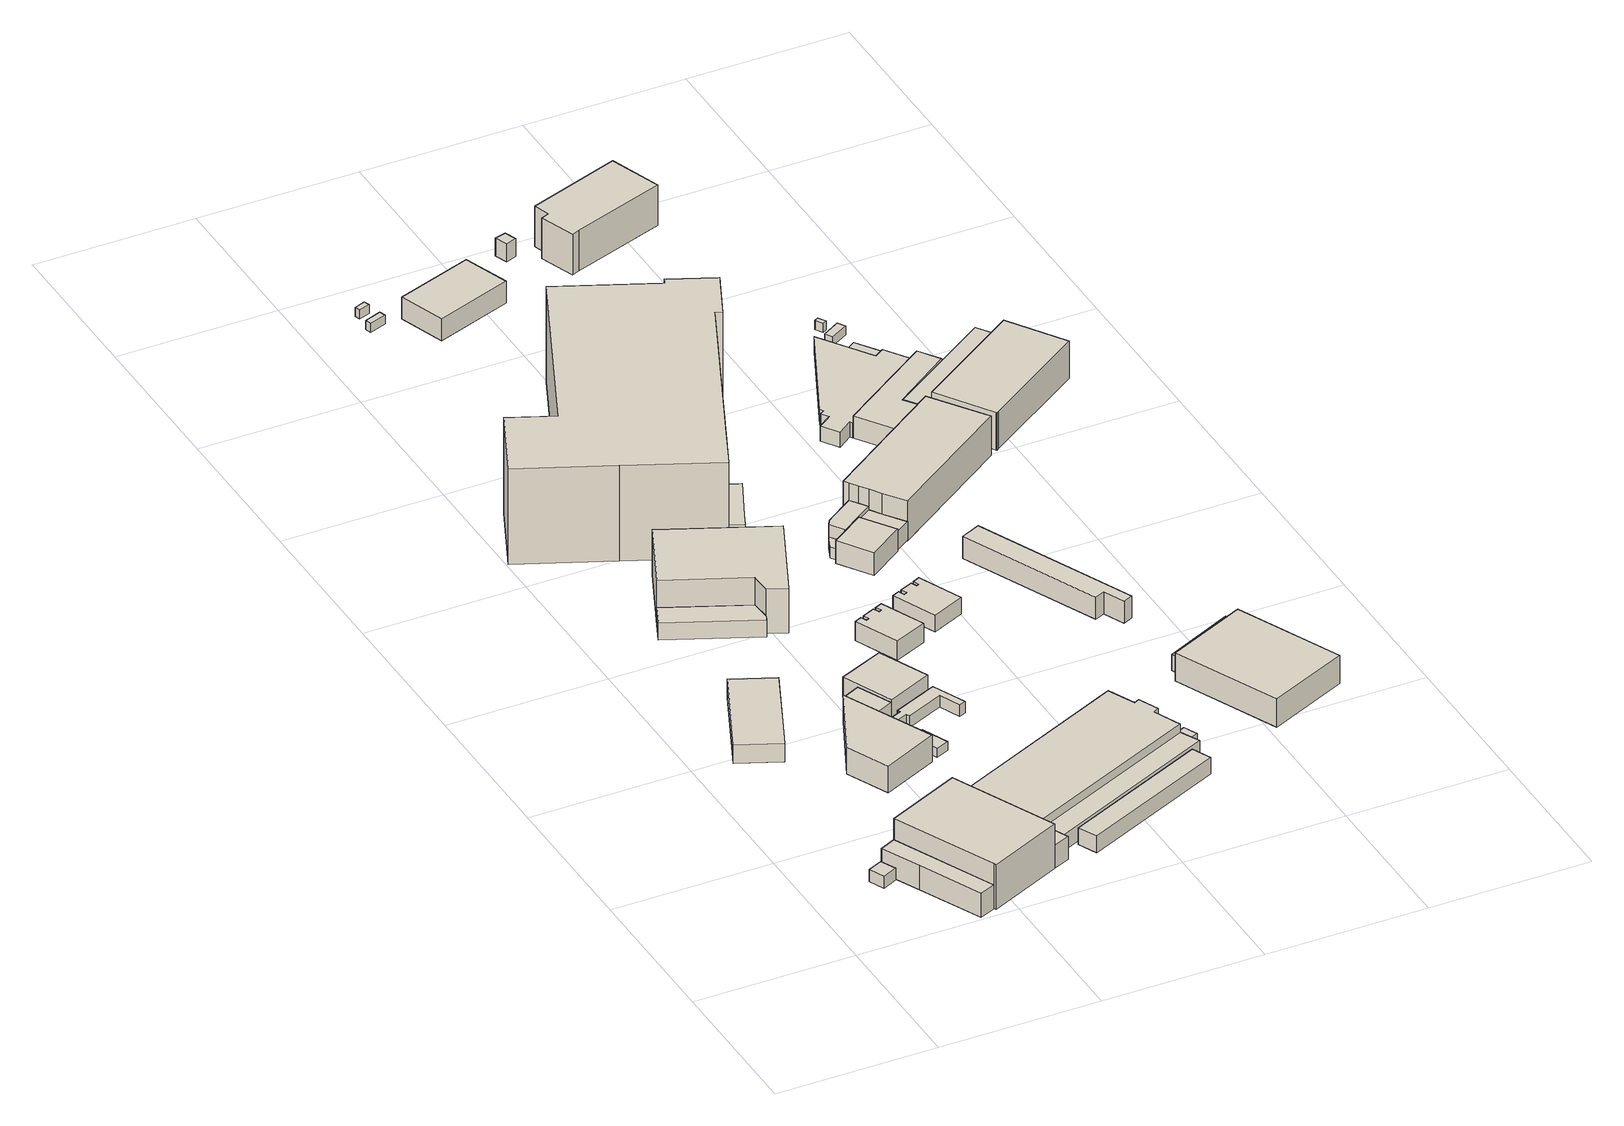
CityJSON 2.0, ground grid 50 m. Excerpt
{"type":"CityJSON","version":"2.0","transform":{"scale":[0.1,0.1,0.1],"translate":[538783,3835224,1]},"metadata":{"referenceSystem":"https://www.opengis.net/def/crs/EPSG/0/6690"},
"CityObjects":{
"building1":{"type":"Building","attributes":{"計測周辺長":20.62,"1/2500図郭":64,"区名":"此花区","町丁目名称":"桜島３丁目","街区番号":10,"class":"3001","usage":"431","measuredHeight":4,"storeysAboveGround":1,"BuildingDetailAttribute.buildingRoofEdgeArea":26.57,"BuildingDetailAttribute.buildingStructureType":"610","BuildingDetailAttribute.buildingStructureOrgType":"2","BuildingDetailAttribute.detailedUsage":"1720","BuildingDetailAttribute.specifiedBuildingCoverageRate":0.6,"BuildingDetailAttribute.surveyYear":2017,"BuildingTsunamiRiskAttribute.description":"1","BuildingTsunamiRiskAttribute.rank":"2","BuildingTsunamiRiskAttribute.depth":1.96,"BuildingHighTideRiskAttribute.description":"1","BuildingHighTideRiskAttribute.rank":"3","BuildingHighTideRiskAttribute.depth":4.71,"BuildingIDAttribute.prefecture":"27","BuildingIDAttribute.city":"27104"},"geometry":[{"type":"Solid","lod":"1","boundaries":[[[[0,1,2,3]],[[2,4,5,3]],[[1,6,4,2]],[[0,7,6,1]],[[3,5,7,0]],[[4,6,7,5]]]]}]},
"building2":{"type":"Building","attributes":{"計測周辺長":125.12,"1/2500図郭":64,"区名":"此花区","町丁目名称":"桜島３丁目","街区番号":10,"class":"3003","usage":"431","measuredHeight":8,"storeysAboveGround":2,"BuildingDetailAttribute.buildingRoofEdgeArea":700.16,"BuildingDetailAttribute.buildingStructureType":"610","BuildingDetailAttribute.buildingStructureOrgType":"2","BuildingDetailAttribute.detailedUsage":"1720","BuildingDetailAttribute.specifiedBuildingCoverageRate":0.6,"BuildingDetailAttribute.surveyYear":2017,"BuildingTsunamiRiskAttribute.description":"1","BuildingTsunamiRiskAttribute.rank":"2","BuildingTsunamiRiskAttribute.depth":1.99,"BuildingHighTideRiskAttribute.description":"1","BuildingHighTideRiskAttribute.rank":"3","BuildingHighTideRiskAttribute.depth":4.74,"BuildingIDAttribute.prefecture":"27","BuildingIDAttribute.city":"27104"},"geometry":[{"type":"Solid","lod":"1","boundaries":[[[[8,9,10,11,12]],[[11,13,14,12]],[[10,15,13,11]],[[9,16,15,10]],[[8,17,16,9]],[[12,14,17,8]],[[13,15,16,17,14]]]]}]},
"building3":{"type":"Building","attributes":{"計測周辺長":122.45,"1/2500図郭":64,"区名":"此花区","町丁目名称":"桜島３丁目","街区番号":10,"class":"3001","usage":"431","measuredHeight":14.8,"storeysAboveGround":2,"BuildingDetailAttribute.buildingRoofEdgeArea":910.04,"BuildingDetailAttribute.buildingStructureType":"610","BuildingDetailAttribute.buildingStructureOrgType":"2","BuildingDetailAttribute.detailedUsage":"1720","BuildingDetailAttribute.specifiedBuildingCoverageRate":0.6,"BuildingDetailAttribute.surveyYear":2017,"BuildingTsunamiRiskAttribute.description":"1","BuildingTsunamiRiskAttribute.rank":"2","BuildingTsunamiRiskAttribute.depth":1.75,"BuildingHighTideRiskAttribute.description":"1","BuildingHighTideRiskAttribute.rank":"3","BuildingHighTideRiskAttribute.depth":4.62,"BuildingIDAttribute.prefecture":"27","BuildingIDAttribute.city":"27104"},"geometry":[{"type":"Solid","lod":"1","boundaries":[[[[18,19,20,21,22]],[[21,23,24,22]],[[20,25,23,21]],[[19,26,25,20]],[[18,27,26,19]],[[22,24,27,18]],[[23,25,26,27,24]]]]}]},
"building4":{"type":"Building","attributes":{"計測周辺長":92.05,"1/2500図郭":64,"区名":"此花区","町丁目名称":"梅町１丁目","街区番号":1,"class":"3003","usage":"431","measuredHeight":6.1,"storeysAboveGround":1,"BuildingDetailAttribute.buildingRoofEdgeArea":450.81,"BuildingDetailAttribute.buildingStructureType":"610","BuildingDetailAttribute.buildingStructureOrgType":"2","BuildingDetailAttribute.detailedUsage":"1720","BuildingDetailAttribute.specifiedBuildingCoverageRate":0.6,"BuildingDetailAttribute.surveyYear":2017,"BuildingTsunamiRiskAttribute.description":"1","BuildingTsunamiRiskAttribute.rank":"2","BuildingTsunamiRiskAttribute.depth":1.98,"BuildingHighTideRiskAttribute.description":"1","BuildingHighTideRiskAttribute.rank":"3","BuildingHighTideRiskAttribute.depth":4.73,"BuildingIDAttribute.prefecture":"27","BuildingIDAttribute.city":"27104"},"geometry":[{"type":"Solid","lod":"1","boundaries":[[[[28,29,30,31]],[[30,32,33,31]],[[29,34,32,30]],[[28,35,34,29]],[[31,33,35,28]],[[32,34,35,33]]]]}]},
"building5":{"type":"Building","attributes":{"計測周辺長":83.19,"1/2500図郭":64,"区名":"此花区","町丁目名称":"桜島３丁目","街区番号":10,"class":"3003","usage":"431","measuredHeight":7.6,"storeysAboveGround":1,"BuildingDetailAttribute.buildingRoofEdgeArea":203.4,"BuildingDetailAttribute.buildingStructureType":"610","BuildingDetailAttribute.buildingStructureOrgType":"2","BuildingDetailAttribute.detailedUsage":"1720","BuildingDetailAttribute.specifiedBuildingCoverageRate":0.6,"BuildingDetailAttribute.surveyYear":2017,"BuildingTsunamiRiskAttribute.description":"1","BuildingTsunamiRiskAttribute.rank":"2","BuildingTsunamiRiskAttribute.depth":1.68,"BuildingHighTideRiskAttribute.description":"1","BuildingHighTideRiskAttribute.rank":"3","BuildingHighTideRiskAttribute.depth":4.43,"BuildingIDAttribute.prefecture":"27","BuildingIDAttribute.city":"27104"},"geometry":[{"type":"Solid","lod":"1","boundaries":[[[[36,37,38,39]],[[38,40,41,39]],[[37,42,40,38]],[[36,43,42,37]],[[39,41,43,36]],[[40,42,43,41]]]]}]},
"building6":{"type":"Building","attributes":{"計測周辺長":91.87,"1/2500図郭":64,"区名":"此花区","町丁目名称":"桜島３丁目","街区番号":4,"class":"3001","usage":"431","measuredHeight":8.8,"storeysAboveGround":1,"BuildingDetailAttribute.buildingRoofEdgeArea":453.43,"BuildingDetailAttribute.buildingStructureType":"610","BuildingDetailAttribute.buildingStructureOrgType":"2","BuildingDetailAttribute.detailedUsage":"1720","BuildingDetailAttribute.specifiedBuildingCoverageRate":0.6,"BuildingDetailAttribute.surveyYear":2017,"BuildingTsunamiRiskAttribute.description":"1","BuildingTsunamiRiskAttribute.rank":"2","BuildingTsunamiRiskAttribute.depth":2.15,"BuildingHighTideRiskAttribute.description":"1","BuildingHighTideRiskAttribute.rank":"3","BuildingHighTideRiskAttribute.depth":4.9,"BuildingIDAttribute.prefecture":"27","BuildingIDAttribute.city":"27104"},"geometry":[{"type":"Solid","lod":"1","boundaries":[[[[44,45,46,47]],[[46,48,49,47]],[[45,50,48,46]],[[44,51,50,45]],[[47,49,51,44]],[[48,50,51,49]]]]}]},
"building7":{"type":"Building","attributes":{"計測周辺長":72.32,"1/2500図郭":64,"区名":"此花区","町丁目名称":"梅町１丁目","街区番号":1,"class":"3003","usage":"431","measuredHeight":5.7,"storeysAboveGround":2,"BuildingDetailAttribute.buildingRoofEdgeArea":216.17,"BuildingDetailAttribute.buildingStructureType":"610","BuildingDetailAttribute.buildingStructureOrgType":"2","BuildingDetailAttribute.detailedUsage":"1720","BuildingDetailAttribute.specifiedBuildingCoverageRate":0.6,"BuildingDetailAttribute.surveyYear":2017,"BuildingTsunamiRiskAttribute.description":"1","BuildingTsunamiRiskAttribute.rank":"2","BuildingTsunamiRiskAttribute.depth":2.05,"BuildingHighTideRiskAttribute.description":"1","BuildingHighTideRiskAttribute.rank":"3","BuildingHighTideRiskAttribute.depth":4.8,"BuildingIDAttribute.prefecture":"27","BuildingIDAttribute.city":"27104"},"geometry":[{"type":"Solid","lod":"1","boundaries":[[[[52,53,54,55,56]],[[55,57,58,56]],[[54,59,57,55]],[[53,60,59,54]],[[52,61,60,53]],[[56,58,61,52]],[[57,59,60,61,58]]]]}]},
"building8":{"type":"Building","attributes":{"計測周辺長":36.46,"1/2500図郭":64,"区名":"此花区","町丁目名称":"桜島３丁目","街区番号":4,"class":"3001","usage":"401","measuredHeight":6,"storeysAboveGround":2,"BuildingDetailAttribute.buildingRoofEdgeArea":76.02,"BuildingDetailAttribute.buildingStructureType":"610","BuildingDetailAttribute.buildingStructureOrgType":"2","BuildingDetailAttribute.detailedUsage":"1310","BuildingDetailAttribute.specifiedBuildingCoverageRate":0.6,"BuildingDetailAttribute.surveyYear":2017,"BuildingTsunamiRiskAttribute.description":"1","BuildingTsunamiRiskAttribute.rank":"2","BuildingTsunamiRiskAttribute.depth":2.06,"BuildingHighTideRiskAttribute.description":"1","BuildingHighTideRiskAttribute.rank":"3","BuildingHighTideRiskAttribute.depth":4.8,"BuildingIDAttribute.prefecture":"27","BuildingIDAttribute.city":"27104"},"geometry":[{"type":"Solid","lod":"1","boundaries":[[[[62,63,64,65]],[[64,66,67,65]],[[63,68,66,64]],[[62,69,68,63]],[[65,67,69,62]],[[66,68,69,67]]]]}]},
"building9":{"type":"Building","attributes":{"class":"3001","BuildingDetailAttribute.specifiedBuildingCoverageRate":0.6,"BuildingDetailAttribute.surveyYear":2017,"BuildingTsunamiRiskAttribute.description":"1","BuildingTsunamiRiskAttribute.rank":"2","BuildingTsunamiRiskAttribute.depth":2.02,"BuildingHighTideRiskAttribute.description":"1","BuildingHighTideRiskAttribute.rank":"3","BuildingHighTideRiskAttribute.depth":4.76,"BuildingIDAttribute.prefecture":"27","BuildingIDAttribute.city":"27104"},"geometry":[{"type":"Solid","lod":"1","boundaries":[[[[70,71,72,73,74,75]],[[74,76,77,75]],[[73,78,76,74]],[[72,79,78,73]],[[71,80,79,72]],[[70,81,80,71]],[[75,77,81,70]],[[76,78,79,80,81,77]]]]}]},
"building10":{"type":"Building","attributes":{"計測周辺長":130.2,"1/2500図郭":64,"区名":"此花区","町丁目名称":"梅町１丁目","街区番号":1,"class":"3002","usage":"431","measuredHeight":14.8,"storeysAboveGround":3,"BuildingDetailAttribute.buildingRoofEdgeArea":925.84,"BuildingDetailAttribute.buildingStructureType":"610","BuildingDetailAttribute.buildingStructureOrgType":"2","BuildingDetailAttribute.detailedUsage":"1720","BuildingDetailAttribute.specifiedBuildingCoverageRate":0.6,"BuildingDetailAttribute.surveyYear":2017,"BuildingTsunamiRiskAttribute.description":"1","BuildingTsunamiRiskAttribute.rank":"2","BuildingTsunamiRiskAttribute.depth":1.95,"BuildingHighTideRiskAttribute.description":"1","BuildingHighTideRiskAttribute.rank":"3","BuildingHighTideRiskAttribute.depth":4.74,"BuildingIDAttribute.prefecture":"27","BuildingIDAttribute.city":"27104"},"geometry":[{"type":"Solid","lod":"1","boundaries":[[[[82,83,84,85,86,87]],[[86,88,89,87]],[[85,90,88,86]],[[84,91,90,85]],[[83,92,91,84]],[[82,93,92,83]],[[87,89,93,82]],[[88,90,91,92,93,89]]]]}]},
"building11":{"type":"Building","attributes":{"class":"3001","measuredHeight":6.5,"BuildingDetailAttribute.specifiedBuildingCoverageRate":0.6,"BuildingDetailAttribute.surveyYear":2017,"BuildingTsunamiRiskAttribute.description":"1","BuildingTsunamiRiskAttribute.rank":"2","BuildingTsunamiRiskAttribute.depth":1.81,"BuildingHighTideRiskAttribute.description":"1","BuildingHighTideRiskAttribute.rank":"3","BuildingHighTideRiskAttribute.depth":4.55,"BuildingIDAttribute.prefecture":"27","BuildingIDAttribute.city":"27104"},"geometry":[{"type":"Solid","lod":"1","boundaries":[[[[94,95,96,97]],[[96,98,99,97]],[[95,100,98,96]],[[94,101,100,95]],[[97,99,101,94]],[[98,100,101,99]]]]}]},
"building12":{"type":"Building","attributes":{"class":"3001","measuredHeight":3.9,"BuildingDetailAttribute.specifiedBuildingCoverageRate":0.6,"BuildingDetailAttribute.surveyYear":2017,"BuildingTsunamiRiskAttribute.description":"1","BuildingTsunamiRiskAttribute.rank":"2","BuildingTsunamiRiskAttribute.depth":1.86,"BuildingHighTideRiskAttribute.description":"1","BuildingHighTideRiskAttribute.rank":"3","BuildingHighTideRiskAttribute.depth":4.61,"BuildingIDAttribute.prefecture":"27","BuildingIDAttribute.city":"27104"},"geometry":[{"type":"Solid","lod":"1","boundaries":[[[[102,103,104,105,106,107,108,109,110,111]],[[110,112,113,111]],[[109,114,112,110]],[[108,115,114,109]],[[107,116,115,108]],[[106,117,116,107]],[[105,118,117,106]],[[104,119,118,105]],[[103,120,119,104]],[[102,121,120,103]],[[111,113,121,102]],[[112,114,115,116,117,118,119,120,121,113]]]]}]},
"building13":{"type":"Building","attributes":{"計測周辺長":188.18,"1/2500図郭":64,"区名":"此花区","町丁目名称":"桜島３丁目","街区番号":10,"class":"3001","usage":"431","measuredHeight":8,"storeysAboveGround":1,"BuildingDetailAttribute.buildingRoofEdgeArea":1946.89,"BuildingDetailAttribute.buildingStructureType":"610","BuildingDetailAttribute.buildingStructureOrgType":"2","BuildingDetailAttribute.detailedUsage":"1720","BuildingDetailAttribute.specifiedBuildingCoverageRate":0.6,"BuildingDetailAttribute.surveyYear":2017,"BuildingTsunamiRiskAttribute.description":"1","BuildingTsunamiRiskAttribute.rank":"2","BuildingTsunamiRiskAttribute.depth":1.99,"BuildingHighTideRiskAttribute.description":"1","BuildingHighTideRiskAttribute.rank":"3","BuildingHighTideRiskAttribute.depth":4.85,"BuildingIDAttribute.prefecture":"27","BuildingIDAttribute.city":"27104"},"geometry":[{"type":"Solid","lod":"1","boundaries":[[[[122,123,124,125,126,127,128,129]],[[128,130,131,129]],[[127,132,130,128]],[[126,133,132,127]],[[125,134,133,126]],[[124,135,134,125]],[[123,136,135,124]],[[122,137,136,123]],[[129,131,137,122]],[[130,132,133,134,135,136,137,131]]]]}]},
"building14":{"type":"Building","attributes":{"計測周辺長":188.18,"1/2500図郭":64,"区名":"此花区","町丁目名称":"桜島３丁目","街区番号":10,"class":"3003","usage":"431","measuredHeight":5.2,"storeysAboveGround":1,"BuildingDetailAttribute.buildingRoofEdgeArea":1946.89,"BuildingDetailAttribute.buildingStructureType":"610","BuildingDetailAttribute.buildingStructureOrgType":"2","BuildingDetailAttribute.detailedUsage":"1720","BuildingDetailAttribute.specifiedBuildingCoverageRate":0.6,"BuildingDetailAttribute.surveyYear":2017,"BuildingTsunamiRiskAttribute.description":"1","BuildingTsunamiRiskAttribute.rank":"2","BuildingTsunamiRiskAttribute.depth":1.69,"BuildingHighTideRiskAttribute.description":"1","BuildingHighTideRiskAttribute.rank":"3","BuildingHighTideRiskAttribute.depth":4.45,"BuildingIDAttribute.prefecture":"27","BuildingIDAttribute.city":"27104"},"geometry":[{"type":"Solid","lod":"1","boundaries":[[[[138,139,140,141]],[[140,142,143,141]],[[139,144,142,140]],[[138,145,144,139]],[[141,143,145,138]],[[142,144,145,143]]]]}]},
"building15":{"type":"Building","attributes":{"計測周辺長":112.65,"1/2500図郭":64,"区名":"此花区","町丁目名称":"桜島３丁目","街区番号":10,"class":"3003","usage":"431","measuredHeight":5.5,"storeysAboveGround":1,"BuildingDetailAttribute.buildingRoofEdgeArea":346.19,"BuildingDetailAttribute.buildingStructureType":"610","BuildingDetailAttribute.buildingStructureOrgType":"2","BuildingDetailAttribute.detailedUsage":"1720","BuildingDetailAttribute.specifiedBuildingCoverageRate":0.6,"BuildingDetailAttribute.surveyYear":2017,"BuildingTsunamiRiskAttribute.description":"1","BuildingTsunamiRiskAttribute.rank":"2","BuildingTsunamiRiskAttribute.depth":1.86,"BuildingHighTideRiskAttribute.description":"1","BuildingHighTideRiskAttribute.rank":"3","BuildingHighTideRiskAttribute.depth":4.62,"BuildingIDAttribute.prefecture":"27","BuildingIDAttribute.city":"27104"},"geometry":[{"type":"Solid","lod":"1","boundaries":[[[[146,147,148,149]],[[148,150,151,149]],[[147,152,150,148]],[[146,153,152,147]],[[149,151,153,146]],[[150,152,153,151]]]]}]},
"building16":{"type":"Building","attributes":{"class":"3001","measuredHeight":6.3,"BuildingDetailAttribute.specifiedBuildingCoverageRate":0.6,"BuildingDetailAttribute.surveyYear":2017,"BuildingTsunamiRiskAttribute.description":"1","BuildingTsunamiRiskAttribute.rank":"2","BuildingTsunamiRiskAttribute.depth":1.48,"BuildingHighTideRiskAttribute.description":"1","BuildingHighTideRiskAttribute.rank":"3","BuildingHighTideRiskAttribute.depth":4.21,"BuildingIDAttribute.prefecture":"27","BuildingIDAttribute.city":"27104"},"geometry":[{"type":"Solid","lod":"1","boundaries":[[[[154,155,156,157,158,159,160,161,162,163,164,165]],[[164,166,167,165]],[[163,168,166,164]],[[162,169,168,163]],[[161,170,169,162]],[[160,171,170,161]],[[159,172,171,160]],[[158,173,172,159]],[[157,174,173,158]],[[156,175,174,157]],[[155,176,175,156]],[[154,177,176,155]],[[165,167,177,154]],[[166,168,169,170,171,172,173,174,175,176,177,167]]]]}]},
"building17":{"type":"Building","attributes":{"計測周辺長":304.25,"1/2500図郭":55,"区名":"此花区","町丁目名称":"梅町１丁目","街区番号":1,"class":"3002","usage":"431","measuredHeight":31.6,"storeysAboveGround":6,"BuildingDetailAttribute.buildingRoofEdgeArea":4414.74,"BuildingDetailAttribute.buildingStructureType":"610","BuildingDetailAttribute.buildingStructureOrgType":"2","BuildingDetailAttribute.detailedUsage":"1720","BuildingDetailAttribute.specifiedBuildingCoverageRate":0.6,"BuildingDetailAttribute.surveyYear":2017,"BuildingTsunamiRiskAttribute.description":"1","BuildingTsunamiRiskAttribute.rank":"2","BuildingTsunamiRiskAttribute.depth":2.41,"BuildingHighTideRiskAttribute.description":"1","BuildingHighTideRiskAttribute.rank":"4","BuildingHighTideRiskAttribute.depth":5.16,"BuildingIDAttribute.prefecture":"27","BuildingIDAttribute.city":"27104"},"geometry":[{"type":"Solid","lod":"1","boundaries":[[[[178,179,180,181,182,183,184,185,186,187,188,189]],[[188,190,191,189]],[[187,192,190,188]],[[186,193,192,187]],[[185,194,193,186]],[[184,195,194,185]],[[183,196,195,184]],[[182,197,196,183]],[[181,198,197,182]],[[180,199,198,181]],[[179,200,199,180]],[[178,201,200,179]],[[189,191,201,178]],[[190,192,193,194,195,196,197,198,199,200,201,191]]]]}]},
"building18":{"type":"Building","attributes":{"class":"3001","BuildingDetailAttribute.specifiedBuildingCoverageRate":0.6,"BuildingDetailAttribute.surveyYear":2017,"BuildingTsunamiRiskAttribute.description":"1","BuildingTsunamiRiskAttribute.rank":"2","BuildingTsunamiRiskAttribute.depth":2.34,"BuildingHighTideRiskAttribute.description":"1","BuildingHighTideRiskAttribute.rank":"4","BuildingHighTideRiskAttribute.depth":5.09,"BuildingIDAttribute.prefecture":"27","BuildingIDAttribute.city":"27104"},"geometry":[{"type":"Solid","lod":"1","boundaries":[[[[202,203,204,205]],[[204,206,207,205]],[[203,208,206,204]],[[202,209,208,203]],[[205,207,209,202]],[[206,208,209,207]]]]}]},
"building19":{"type":"Building","attributes":{"class":"3001","BuildingDetailAttribute.specifiedBuildingCoverageRate":0.6,"BuildingDetailAttribute.surveyYear":2017,"BuildingTsunamiRiskAttribute.description":"1","BuildingTsunamiRiskAttribute.rank":"2","BuildingTsunamiRiskAttribute.depth":2.47,"BuildingHighTideRiskAttribute.description":"1","BuildingHighTideRiskAttribute.rank":"4","BuildingHighTideRiskAttribute.depth":5.22,"BuildingIDAttribute.prefecture":"27","BuildingIDAttribute.city":"27104"},"geometry":[{"type":"Solid","lod":"1","boundaries":[[[[210,211,212,213]],[[212,214,215,213]],[[211,216,214,212]],[[210,217,216,211]],[[213,215,217,210]],[[214,216,217,215]]]]}]},
"building20":{"type":"Building","attributes":{"計測周辺長":48.37,"1/2500図郭":55,"区名":"此花区","町丁目名称":"梅町１丁目","街区番号":1,"class":"3003","usage":"431","storeysAboveGround":1,"BuildingDetailAttribute.buildingRoofEdgeArea":86.02,"BuildingDetailAttribute.buildingStructureType":"610","BuildingDetailAttribute.buildingStructureOrgType":"2","BuildingDetailAttribute.detailedUsage":"1720","BuildingDetailAttribute.specifiedBuildingCoverageRate":0.6,"BuildingDetailAttribute.surveyYear":2017,"BuildingTsunamiRiskAttribute.description":"1","BuildingTsunamiRiskAttribute.rank":"2","BuildingTsunamiRiskAttribute.depth":2.16,"BuildingHighTideRiskAttribute.description":"1","BuildingHighTideRiskAttribute.rank":"3","BuildingHighTideRiskAttribute.depth":4.91,"BuildingIDAttribute.prefecture":"27","BuildingIDAttribute.city":"27104"},"geometry":[{"type":"Solid","lod":"1","boundaries":[[[[218,219,220,221,222,223]],[[222,224,225,223]],[[221,226,224,222]],[[220,227,226,221]],[[219,228,227,220]],[[218,229,228,219]],[[223,225,229,218]],[[224,226,227,228,229,225]]]]}]},
"building21":{"type":"Building","attributes":{"class":"3001","measuredHeight":5.6,"BuildingDetailAttribute.specifiedBuildingCoverageRate":0.6,"BuildingDetailAttribute.surveyYear":2017,"BuildingTsunamiRiskAttribute.description":"1","BuildingTsunamiRiskAttribute.rank":"2","BuildingTsunamiRiskAttribute.depth":1.13,"BuildingHighTideRiskAttribute.description":"1","BuildingHighTideRiskAttribute.rank":"3","BuildingHighTideRiskAttribute.depth":3.87,"BuildingIDAttribute.prefecture":"27","BuildingIDAttribute.city":"27104"},"geometry":[{"type":"Solid","lod":"1","boundaries":[[[[230,231,232,233,234,235,236,237,238,239,240,241]],[[240,242,243,241]],[[239,244,242,240]],[[238,245,244,239]],[[237,246,245,238]],[[236,247,246,237]],[[235,248,247,236]],[[234,249,248,235]],[[233,250,249,234]],[[232,251,250,233]],[[231,252,251,232]],[[230,253,252,231]],[[241,243,253,230]],[[242,244,245,246,247,248,249,250,251,252,253,243]]]]}]},
"building22":{"type":"Building","attributes":{"class":"3003","measuredHeight":3.7,"BuildingDetailAttribute.specifiedBuildingCoverageRate":0.6,"BuildingDetailAttribute.surveyYear":2017,"BuildingTsunamiRiskAttribute.description":"1","BuildingTsunamiRiskAttribute.rank":"2","BuildingTsunamiRiskAttribute.depth":2.08,"BuildingHighTideRiskAttribute.description":"1","BuildingHighTideRiskAttribute.rank":"3","BuildingHighTideRiskAttribute.depth":4.82,"BuildingIDAttribute.prefecture":"27","BuildingIDAttribute.city":"27104"},"geometry":[{"type":"Solid","lod":"1","boundaries":[[[[254,255,256,257]],[[256,258,259,257]],[[255,260,258,256]],[[254,261,260,255]],[[257,259,261,254]],[[258,260,261,259]]]]}]},
"building23":{"type":"Building","attributes":{"計測周辺長":24.1,"1/2500図郭":64,"区名":"此花区","町丁目名称":"桜島３丁目","街区番号":10,"class":"3001","usage":"431","measuredHeight":3.2,"storeysAboveGround":1,"BuildingDetailAttribute.buildingRoofEdgeArea":31.87,"BuildingDetailAttribute.buildingStructureType":"610","BuildingDetailAttribute.buildingStructureOrgType":"2","BuildingDetailAttribute.detailedUsage":"1720","BuildingDetailAttribute.specifiedBuildingCoverageRate":0.6,"BuildingDetailAttribute.surveyYear":2017,"BuildingTsunamiRiskAttribute.description":"1","BuildingTsunamiRiskAttribute.rank":"2","BuildingTsunamiRiskAttribute.depth":1.94,"BuildingHighTideRiskAttribute.description":"1","BuildingHighTideRiskAttribute.rank":"3","BuildingHighTideRiskAttribute.depth":4.7,"BuildingIDAttribute.prefecture":"27","BuildingIDAttribute.city":"27104"},"geometry":[{"type":"Solid","lod":"1","boundaries":[[[[262,263,264,265]],[[264,266,267,265]],[[263,268,266,264]],[[262,269,268,263]],[[265,267,269,262]],[[266,268,269,267]]]]}]},
"building24":{"type":"Building","attributes":{"計測周辺長":64.13,"1/2500図郭":64,"区名":"此花区","町丁目名称":"桜島３丁目","街区番号":4,"class":"3003","usage":"431","measuredHeight":7.5,"storeysAboveGround":1,"BuildingDetailAttribute.buildingRoofEdgeArea":242.2,"BuildingDetailAttribute.buildingStructureType":"610","BuildingDetailAttribute.buildingStructureOrgType":"2","BuildingDetailAttribute.detailedUsage":"1720","BuildingDetailAttribute.specifiedBuildingCoverageRate":0.6,"BuildingDetailAttribute.surveyYear":2017,"BuildingTsunamiRiskAttribute.description":"1","BuildingTsunamiRiskAttribute.rank":"2","BuildingTsunamiRiskAttribute.depth":2.08,"BuildingHighTideRiskAttribute.description":"1","BuildingHighTideRiskAttribute.rank":"3","BuildingHighTideRiskAttribute.depth":4.82,"BuildingIDAttribute.prefecture":"27","BuildingIDAttribute.city":"27104"},"geometry":[{"type":"Solid","lod":"1","boundaries":[[[[270,271,272,273,274]],[[273,275,276,274]],[[272,277,275,273]],[[271,278,277,272]],[[270,279,278,271]],[[274,276,279,270]],[[275,277,278,279,276]]]]}]},
"building25":{"type":"Building","attributes":{"計測周辺長":80.97,"1/2500図郭":55,"区名":"此花区","町丁目名称":"梅町２丁目","街区番号":2,"class":"3001","usage":"401","measuredHeight":7.1,"storeysAboveGround":2,"BuildingDetailAttribute.buildingRoofEdgeArea":383.82,"BuildingDetailAttribute.buildingStructureType":"610","BuildingDetailAttribute.buildingStructureOrgType":"2","BuildingDetailAttribute.detailedUsage":"1310","BuildingDetailAttribute.specifiedBuildingCoverageRate":0.6,"BuildingDetailAttribute.surveyYear":2017,"BuildingTsunamiRiskAttribute.description":"1","BuildingTsunamiRiskAttribute.rank":"2","BuildingTsunamiRiskAttribute.depth":2.13,"BuildingHighTideRiskAttribute.description":"1","BuildingHighTideRiskAttribute.rank":"3","BuildingHighTideRiskAttribute.depth":4.88,"BuildingIDAttribute.prefecture":"27","BuildingIDAttribute.city":"27104"},"geometry":[{"type":"Solid","lod":"1","boundaries":[[[[280,281,282,283]],[[282,284,285,283]],[[281,286,284,282]],[[280,287,286,281]],[[283,285,287,280]],[[284,286,287,285]]]]}]},
"building26":{"type":"Building","attributes":{"class":"3001","measuredHeight":3.7,"BuildingDetailAttribute.specifiedBuildingCoverageRate":0.6,"BuildingDetailAttribute.surveyYear":2017,"BuildingTsunamiRiskAttribute.description":"1","BuildingTsunamiRiskAttribute.rank":"2","BuildingTsunamiRiskAttribute.depth":1.75,"BuildingHighTideRiskAttribute.description":"1","BuildingHighTideRiskAttribute.rank":"3","BuildingHighTideRiskAttribute.depth":4.51,"BuildingIDAttribute.prefecture":"27","BuildingIDAttribute.city":"27104"},"geometry":[{"type":"Solid","lod":"1","boundaries":[[[[288,289,290,291]],[[290,292,293,291]],[[289,294,292,290]],[[288,295,294,289]],[[291,293,295,288]],[[292,294,295,293]]]]}]},
"building27":{"type":"Building","attributes":{"計測周辺長":37.59,"1/2500図郭":64,"区名":"此花区","町丁目名称":"桜島３丁目","街区番号":4,"class":"3001","usage":"401","measuredHeight":7.6,"storeysAboveGround":2,"BuildingDetailAttribute.buildingRoofEdgeArea":79.33,"BuildingDetailAttribute.buildingStructureType":"610","BuildingDetailAttribute.buildingStructureOrgType":"2","BuildingDetailAttribute.detailedUsage":"1310","BuildingDetailAttribute.specifiedBuildingCoverageRate":0.6,"BuildingDetailAttribute.surveyYear":2017,"BuildingTsunamiRiskAttribute.description":"1","BuildingTsunamiRiskAttribute.rank":"2","BuildingTsunamiRiskAttribute.depth":2.11,"BuildingHighTideRiskAttribute.description":"1","BuildingHighTideRiskAttribute.rank":"3","BuildingHighTideRiskAttribute.depth":4.84,"BuildingIDAttribute.prefecture":"27","BuildingIDAttribute.city":"27104"},"geometry":[{"type":"Solid","lod":"1","boundaries":[[[[296,297,298,299,300,301,302,303]],[[302,304,305,303]],[[301,306,304,302]],[[300,307,306,301]],[[299,308,307,300]],[[298,309,308,299]],[[297,310,309,298]],[[296,311,310,297]],[[303,305,311,296]],[[304,306,307,308,309,310,311,305]]]]}]},
"building28":{"type":"Building","attributes":{"計測周辺長":64.13,"1/2500図郭":64,"区名":"此花区","町丁目名称":"桜島３丁目","街区番号":4,"class":"3001","usage":"431","measuredHeight":6.1,"storeysAboveGround":1,"BuildingDetailAttribute.buildingRoofEdgeArea":242.2,"BuildingDetailAttribute.buildingStructureType":"610","BuildingDetailAttribute.buildingStructureOrgType":"2","BuildingDetailAttribute.detailedUsage":"1720","BuildingDetailAttribute.specifiedBuildingCoverageRate":0.6,"BuildingDetailAttribute.surveyYear":2017,"BuildingTsunamiRiskAttribute.description":"1","BuildingTsunamiRiskAttribute.rank":"2","BuildingTsunamiRiskAttribute.depth":1.76,"BuildingHighTideRiskAttribute.description":"1","BuildingHighTideRiskAttribute.rank":"3","BuildingHighTideRiskAttribute.depth":4.49,"BuildingIDAttribute.prefecture":"27","BuildingIDAttribute.city":"27104"},"geometry":[{"type":"Solid","lod":"1","boundaries":[[[[312,313,314,315,316]],[[315,317,318,316]],[[314,319,317,315]],[[313,320,319,314]],[[312,321,320,313]],[[316,318,321,312]],[[317,319,320,321,318]]]]}]},
"building29":{"type":"Building","attributes":{"計測周辺長":121.54,"1/2500図郭":64,"区名":"此花区","町丁目名称":"桜島３丁目","街区番号":4,"class":"3003","usage":"431","measuredHeight":7.3,"storeysAboveGround":2,"BuildingDetailAttribute.buildingRoofEdgeArea":335.72,"BuildingDetailAttribute.buildingStructureType":"610","BuildingDetailAttribute.buildingStructureOrgType":"2","BuildingDetailAttribute.detailedUsage":"1720","BuildingDetailAttribute.specifiedBuildingCoverageRate":0.6,"BuildingDetailAttribute.surveyYear":2017,"BuildingTsunamiRiskAttribute.description":"1","BuildingTsunamiRiskAttribute.rank":"2","BuildingTsunamiRiskAttribute.depth":1.3,"BuildingHighTideRiskAttribute.description":"1","BuildingHighTideRiskAttribute.rank":"3","BuildingHighTideRiskAttribute.depth":4.05,"BuildingIDAttribute.prefecture":"27","BuildingIDAttribute.city":"27104"},"geometry":[{"type":"Solid","lod":"1","boundaries":[[[[322,323,324,325,326,327]],[[326,328,329,327]],[[325,330,328,326]],[[324,331,330,325]],[[323,332,331,324]],[[322,333,332,323]],[[327,329,333,322]],[[328,330,331,332,333,329]]]]}]},
"building30":{"type":"Building","attributes":{"計測周辺長":15.35,"1/2500図郭":55,"区名":"此花区","町丁目名称":"梅町２丁目","街区番号":2,"class":"3001","usage":"441","measuredHeight":5.9,"storeysAboveGround":1,"BuildingDetailAttribute.buildingRoofEdgeArea":14.62,"BuildingDetailAttribute.buildingStructureType":"610","BuildingDetailAttribute.buildingStructureOrgType":"2","BuildingDetailAttribute.detailedUsage":"1520","BuildingDetailAttribute.specifiedBuildingCoverageRate":0.6,"BuildingDetailAttribute.surveyYear":2017,"BuildingTsunamiRiskAttribute.description":"1","BuildingTsunamiRiskAttribute.rank":"2","BuildingTsunamiRiskAttribute.depth":2.1,"BuildingHighTideRiskAttribute.description":"1","BuildingHighTideRiskAttribute.rank":"3","BuildingHighTideRiskAttribute.depth":4.84,"BuildingIDAttribute.prefecture":"27","BuildingIDAttribute.city":"27104"},"geometry":[{"type":"Solid","lod":"1","boundaries":[[[[334,335,336,337]],[[336,338,339,337]],[[335,340,338,336]],[[334,341,340,335]],[[337,339,341,334]],[[338,340,341,339]]]]}]},
"building31":{"type":"Building","attributes":{"計測周辺長":134.72,"1/2500図郭":64,"区名":"此花区","町丁目名称":"桜島３丁目","街区番号":4,"class":"3001","usage":"431","measuredHeight":13.1,"storeysAboveGround":2,"BuildingDetailAttribute.buildingRoofEdgeArea":953.9,"BuildingDetailAttribute.buildingStructureType":"610","BuildingDetailAttribute.buildingStructureOrgType":"2","BuildingDetailAttribute.detailedUsage":"1720","BuildingDetailAttribute.specifiedBuildingCoverageRate":0.6,"BuildingDetailAttribute.surveyYear":2017,"BuildingTsunamiRiskAttribute.description":"1","BuildingTsunamiRiskAttribute.rank":"2","BuildingTsunamiRiskAttribute.depth":1.69,"BuildingHighTideRiskAttribute.description":"1","BuildingHighTideRiskAttribute.rank":"3","BuildingHighTideRiskAttribute.depth":4.47,"BuildingIDAttribute.prefecture":"27","BuildingIDAttribute.city":"27104"},"geometry":[{"type":"Solid","lod":"1","boundaries":[[[[342,343,344,345,346,347,348,349,350,351]],[[350,352,353,351]],[[349,354,352,350]],[[348,355,354,349]],[[347,356,355,348]],[[346,357,356,347]],[[345,358,357,346]],[[344,359,358,345]],[[343,360,359,344]],[[342,361,360,343]],[[351,353,361,342]],[[352,354,355,356,357,358,359,360,361,353]]]]}]},
"building32":{"type":"Building","attributes":{"計測周辺長":57.12,"1/2500図郭":64,"区名":"此花区","町丁目名称":"桜島３丁目","街区番号":10,"class":"3003","usage":"431","measuredHeight":5.4,"storeysAboveGround":1,"BuildingDetailAttribute.buildingRoofEdgeArea":110.44,"BuildingDetailAttribute.buildingStructureType":"610","BuildingDetailAttribute.buildingStructureOrgType":"2","BuildingDetailAttribute.detailedUsage":"1720","BuildingDetailAttribute.specifiedBuildingCoverageRate":0.6,"BuildingDetailAttribute.surveyYear":2017,"BuildingTsunamiRiskAttribute.description":"1","BuildingTsunamiRiskAttribute.rank":"2","BuildingTsunamiRiskAttribute.depth":2.12,"BuildingHighTideRiskAttribute.description":"1","BuildingHighTideRiskAttribute.rank":"3","BuildingHighTideRiskAttribute.depth":4.88,"BuildingIDAttribute.prefecture":"27","BuildingIDAttribute.city":"27104"},"geometry":[{"type":"Solid","lod":"1","boundaries":[[[[362,363,364,365]],[[364,366,367,365]],[[363,368,366,364]],[[362,369,368,363]],[[365,367,369,362]],[[366,368,369,367]]]]}]},
"building33":{"type":"Building","attributes":{"計測周辺長":127.83,"1/2500図郭":64,"区名":"此花区","町丁目名称":"桜島３丁目","街区番号":10,"class":"3001","usage":"431","measuredHeight":9.3,"storeysAboveGround":1,"BuildingDetailAttribute.buildingRoofEdgeArea":999.76,"BuildingDetailAttribute.buildingStructureType":"610","BuildingDetailAttribute.buildingStructureOrgType":"2","BuildingDetailAttribute.detailedUsage":"1720","BuildingDetailAttribute.specifiedBuildingCoverageRate":0.6,"BuildingDetailAttribute.surveyYear":2017,"BuildingTsunamiRiskAttribute.description":"1","BuildingTsunamiRiskAttribute.rank":"2","BuildingTsunamiRiskAttribute.depth":1.76,"BuildingHighTideRiskAttribute.description":"1","BuildingHighTideRiskAttribute.rank":"3","BuildingHighTideRiskAttribute.depth":4.74,"BuildingIDAttribute.prefecture":"27","BuildingIDAttribute.city":"27104"},"geometry":[{"type":"Solid","lod":"1","boundaries":[[[[370,371,372,362,365]],[[362,373,374,365]],[[372,375,373,362]],[[371,376,375,372]],[[370,377,376,371]],[[365,374,377,370]],[[373,375,376,377,374]]]]}]},
"building34":{"type":"Building","attributes":{"計測周辺長":126.92,"1/2500図郭":55,"区名":"此花区","町丁目名称":"桜島３丁目","街区番号":4,"class":"3001","usage":"431","measuredHeight":5,"storeysAboveGround":1,"BuildingDetailAttribute.buildingRoofEdgeArea":695.52,"BuildingDetailAttribute.buildingStructureType":"610","BuildingDetailAttribute.buildingStructureOrgType":"2","BuildingDetailAttribute.detailedUsage":"1720","BuildingDetailAttribute.specifiedBuildingCoverageRate":0.6,"BuildingDetailAttribute.surveyYear":2017,"BuildingTsunamiRiskAttribute.description":"1","BuildingTsunamiRiskAttribute.rank":"2","BuildingTsunamiRiskAttribute.depth":2.51,"BuildingHighTideRiskAttribute.description":"1","BuildingHighTideRiskAttribute.rank":"4","BuildingHighTideRiskAttribute.depth":5.24,"BuildingIDAttribute.prefecture":"27","BuildingIDAttribute.city":"27104"},"geometry":[{"type":"Solid","lod":"1","boundaries":[[[[378,379,380,381,382,383,384,385,386,387,388,389,390,391]],[[390,392,393,391]],[[389,394,392,390]],[[388,395,394,389]],[[387,396,395,388]],[[386,397,396,387]],[[385,398,397,386]],[[384,399,398,385]],[[383,400,399,384]],[[382,401,400,383]],[[381,402,401,382]],[[380,403,402,381]],[[379,404,403,380]],[[378,405,404,379]],[[391,393,405,378]],[[392,394,395,396,397,398,399,400,401,402,403,404,405,393]]]]}]},
"building35":{"type":"Building","attributes":{"計測周辺長":100.56,"1/2500図郭":55,"区名":"此花区","町丁目名称":"梅町２丁目","街区番号":2,"class":"3001","usage":"441","measuredHeight":13.4,"storeysAboveGround":2,"BuildingDetailAttribute.buildingRoofEdgeArea":550.61,"BuildingDetailAttribute.buildingStructureType":"610","BuildingDetailAttribute.buildingStructureOrgType":"2","BuildingDetailAttribute.detailedUsage":"1510","BuildingDetailAttribute.specifiedBuildingCoverageRate":0.6,"BuildingDetailAttribute.surveyYear":2017,"BuildingTsunamiRiskAttribute.description":"1","BuildingTsunamiRiskAttribute.rank":"2","BuildingTsunamiRiskAttribute.depth":2.33,"BuildingHighTideRiskAttribute.description":"1","BuildingHighTideRiskAttribute.rank":"4","BuildingHighTideRiskAttribute.depth":5.07,"BuildingIDAttribute.prefecture":"27","BuildingIDAttribute.city":"27104"},"geometry":[{"type":"Solid","lod":"1","boundaries":[[[[406,407,408,409,410,411,412]],[[411,413,414,412]],[[410,415,413,411]],[[409,416,415,410]],[[408,417,416,409]],[[407,418,417,408]],[[406,419,418,407]],[[412,414,419,406]],[[413,415,416,417,418,419,414]]]]}]},
"building36":{"type":"Building","attributes":{"計測周辺長":139.72,"1/2500図郭":55,"区名":"此花区","町丁目名称":"桜島３丁目","街区番号":4,"class":"3003","usage":"431","measuredHeight":7.3,"storeysAboveGround":1,"BuildingDetailAttribute.buildingRoofEdgeArea":738.64,"BuildingDetailAttribute.buildingStructureType":"610","BuildingDetailAttribute.buildingStructureOrgType":"2","BuildingDetailAttribute.detailedUsage":"1720","BuildingDetailAttribute.specifiedBuildingCoverageRate":0.6,"BuildingDetailAttribute.surveyYear":2017,"BuildingTsunamiRiskAttribute.description":"1","BuildingTsunamiRiskAttribute.rank":"2","BuildingTsunamiRiskAttribute.depth":1.98,"BuildingHighTideRiskAttribute.description":"1","BuildingHighTideRiskAttribute.rank":"3","BuildingHighTideRiskAttribute.depth":4.91,"BuildingIDAttribute.prefecture":"27","BuildingIDAttribute.city":"27104"},"geometry":[{"type":"Solid","lod":"1","boundaries":[[[[420,421,422,423,424,425]],[[424,426,427,425]],[[423,428,426,424]],[[422,429,428,423]],[[421,430,429,422]],[[420,431,430,421]],[[425,427,431,420]],[[426,428,429,430,431,427]]]]}]},
"building37":{"type":"Building","attributes":{"計測周辺長":27.8,"1/2500図郭":55,"区名":"此花区","町丁目名称":"桜島３丁目","街区番号":4,"class":"3003","usage":"431","storeysAboveGround":1,"BuildingDetailAttribute.buildingRoofEdgeArea":44.63,"BuildingDetailAttribute.buildingStructureType":"610","BuildingDetailAttribute.buildingStructureOrgType":"2","BuildingDetailAttribute.detailedUsage":"1720","BuildingDetailAttribute.specifiedBuildingCoverageRate":0.6,"BuildingDetailAttribute.surveyYear":2017,"BuildingTsunamiRiskAttribute.description":"1","BuildingTsunamiRiskAttribute.rank":"2","BuildingTsunamiRiskAttribute.depth":2.01,"BuildingHighTideRiskAttribute.description":"1","BuildingHighTideRiskAttribute.rank":"3","BuildingHighTideRiskAttribute.depth":4.74,"BuildingIDAttribute.prefecture":"27","BuildingIDAttribute.city":"27104"},"geometry":[{"type":"Solid","lod":"1","boundaries":[[[[432,433,434,435]],[[434,436,437,435]],[[433,438,436,434]],[[432,439,438,433]],[[435,437,439,432]],[[436,438,439,437]]]]}]},
"building38":{"type":"Building","attributes":{"計測周辺長":18.45,"1/2500図郭":55,"区名":"此花区","町丁目名称":"桜島３丁目","街区番号":4,"class":"3001","usage":"431","storeysAboveGround":1,"BuildingDetailAttribute.buildingRoofEdgeArea":18.06,"BuildingDetailAttribute.buildingStructureType":"610","BuildingDetailAttribute.buildingStructureOrgType":"2","BuildingDetailAttribute.detailedUsage":"1720","BuildingDetailAttribute.specifiedBuildingCoverageRate":0.6,"BuildingDetailAttribute.surveyYear":2017,"BuildingTsunamiRiskAttribute.description":"1","BuildingTsunamiRiskAttribute.rank":"2","BuildingTsunamiRiskAttribute.depth":2.01,"BuildingHighTideRiskAttribute.description":"1","BuildingHighTideRiskAttribute.rank":"3","BuildingHighTideRiskAttribute.depth":4.75,"BuildingIDAttribute.prefecture":"27","BuildingIDAttribute.city":"27104"},"geometry":[{"type":"Solid","lod":"1","boundaries":[[[[440,441,442,443]],[[442,444,445,443]],[[441,446,444,442]],[[440,447,446,441]],[[443,445,447,440]],[[444,446,447,445]]]]}]},
"building39":{"type":"Building","attributes":{"class":"3001","BuildingDetailAttribute.specifiedBuildingCoverageRate":0.6,"BuildingDetailAttribute.surveyYear":2017,"BuildingTsunamiRiskAttribute.description":"1","BuildingTsunamiRiskAttribute.rank":"2","BuildingTsunamiRiskAttribute.depth":1.88,"BuildingHighTideRiskAttribute.description":"1","BuildingHighTideRiskAttribute.rank":"3","BuildingHighTideRiskAttribute.depth":4.61,"BuildingIDAttribute.prefecture":"27","BuildingIDAttribute.city":"27104"},"geometry":[{"type":"Solid","lod":"1","boundaries":[[[[448,449,450,451]],[[450,452,453,451]],[[449,454,452,450]],[[448,455,454,449]],[[451,453,455,448]],[[452,454,455,453]]]]}]},
"building40":{"type":"Building","attributes":{"計測周辺長":139.72,"1/2500図郭":55,"区名":"此花区","町丁目名称":"桜島３丁目","街区番号":4,"class":"3003","usage":"431","measuredHeight":7.2,"storeysAboveGround":1,"BuildingDetailAttribute.buildingRoofEdgeArea":738.64,"BuildingDetailAttribute.buildingStructureType":"610","BuildingDetailAttribute.buildingStructureOrgType":"2","BuildingDetailAttribute.detailedUsage":"1720","BuildingDetailAttribute.specifiedBuildingCoverageRate":0.6,"BuildingDetailAttribute.surveyYear":2017,"BuildingTsunamiRiskAttribute.description":"1","BuildingTsunamiRiskAttribute.rank":"2","BuildingTsunamiRiskAttribute.depth":2.09,"BuildingHighTideRiskAttribute.description":"1","BuildingHighTideRiskAttribute.rank":"3","BuildingHighTideRiskAttribute.depth":4.83,"BuildingIDAttribute.prefecture":"27","BuildingIDAttribute.city":"27104"},"geometry":[{"type":"Solid","lod":"1","boundaries":[[[[456,457,458,459]],[[458,460,461,459]],[[457,462,460,458]],[[456,463,462,457]],[[459,461,463,456]],[[460,462,463,461]]]]}]},
"building41":{"type":"Building","attributes":{"計測周辺長":184.03,"1/2500図郭":55,"区名":"此花区","町丁目名称":"桜島３丁目","街区番号":4,"class":"3001","usage":"431","measuredHeight":12.4,"storeysAboveGround":2,"BuildingDetailAttribute.buildingRoofEdgeArea":1434.26,"BuildingDetailAttribute.buildingStructureType":"610","BuildingDetailAttribute.buildingStructureOrgType":"2","BuildingDetailAttribute.detailedUsage":"1720","BuildingDetailAttribute.specifiedBuildingCoverageRate":0.6,"BuildingDetailAttribute.surveyYear":2017,"BuildingTsunamiRiskAttribute.description":"1","BuildingTsunamiRiskAttribute.rank":"2","BuildingTsunamiRiskAttribute.depth":1.9,"BuildingHighTideRiskAttribute.description":"1","BuildingHighTideRiskAttribute.rank":"3","BuildingHighTideRiskAttribute.depth":4.48,"BuildingIDAttribute.prefecture":"27","BuildingIDAttribute.city":"27104"},"geometry":[{"type":"Solid","lod":"1","boundaries":[[[[464,465,466,467,468,459]],[[468,469,470,459]],[[467,471,469,468]],[[466,472,471,467]],[[465,473,472,466]],[[464,474,473,465]],[[459,470,474,464]],[[469,471,472,473,474,470]]]]}]}
},
"vertices":[
[192,299,4],[238,320,4],[260,273,4],[214,251,4],[260,273,44],[214,251,44],[238,320,44],[192,299,44],
[241,321,5],[291,344,5],[436,26,5],[387,4,5],[297,200,5],[387,4,85],[297,200,85],[436,26,85],[291,344,85],[241,321,85],
[671,123,7],[440,18,7],[436,26,7],[291,344,7],[523,449,7],[291,344,155],[523,449,155],[436,26,155],[440,18,155],[671,123,155],
[120,979,3],[248,1271,3],[377,1214,3],[249,922,3],[377,1214,64],[249,922,64],[248,1271,64],[120,979,64],
[578,472,9],[723,143,9],[673,123,9],[523,449,9],[673,123,85],[523,449,85],[723,143,85],[578,472,85],
[374,795,2],[480,1026,2],[609,742,2],[434,662,2],[609,742,90],[434,662,90],[480,1026,90],[374,795,90],
[480,1561,6],[483,1498,6],[475,1481,6],[204,1601,6],[234,1670,6],[204,1601,62],[234,1670,62],[475,1481,62],[483,1498,62],[480,1561,62],
[490,1047,5],[549,1074,5],[597,967,5],[539,940,5],[597,967,65],[539,940,65],[549,1074,65],[490,1047,65],
[596,824,6],[615,832,6],[612,839,6],[633,849,6],[668,766,6],[628,749,6],[668,766,36],[628,749,36],[633,849,36],[612,839,36],[615,832,36],[596,824,36],
[334,1895,4],[662,1750,4],[539,1473,4],[483,1498,4],[480,1561,4],[234,1670,4],[480,1561,152],[234,1670,152],[483,1498,152],[539,1473,152],[662,1750,152],[334,1895,152],
[533,1133,2],[675,1195,2],[745,1037,2],[603,975,2],[745,1037,67],[603,975,67],[675,1195,67],[533,1133,67],
[744,964,6],[626,912,6],[621,923,6],[572,901,6],[564,921,6],[612,942,6],[608,951,6],[747,1011,6],[793,907,6],[772,898,6],[793,907,45],[772,898,45],[747,1011,45],[608,951,45],[612,942,45],[564,921,45],[572,901,45],[621,923,45],[626,912,45],[744,964,45],
[590,477,7],[1137,722,7],[1176,638,7],[1193,646,7],[1221,583,7],[1204,573,7],[1240,489,7],[695,246,7],[1240,489,87],[695,246,87],[1204,573,87],[1221,583,87],[1193,646,87],[1176,638,87],[1137,722,87],[590,477,87],
[1240,489,8],[1270,429,8],[723,183,8],[695,246,8],[723,183,60],[695,246,60],[1270,429,60],[1240,489,60],
[781,197,8],[1231,397,8],[1258,338,8],[808,138,8],[1258,338,63],[808,138,63],[1231,397,63],[781,197,63],
[681,1352,9],[704,1362,9],[712,1344,9],[721,1348,9],[713,1366,9],[753,1384,9],[762,1365,9],[770,1369,9],[761,1387,9],[784,1397,9],[845,1260,9],[741,1215,9],[845,1260,72],[741,1215,72],[784,1397,72],[761,1387,72],[770,1369,72],[762,1365,72],[753,1384,72],[713,1366,72],[721,1348,72],[712,1344,72],[704,1362,72],[681,1352,72],
[107,2346,2],[244,2286,2],[497,2860,2],[793,2729,2],[801,2746,2],[939,2685,2],[871,2531,2],[851,2540,2],[612,1998,2],[558,1874,2],[284,1995,2],[6,2118,2],[284,1995,318],[6,2118,318],[558,1874,318],[612,1998,318],[851,2540,318],[871,2531,318],[939,2685,318],[801,2746,318],[793,2729,318],[497,2860,318],[244,2286,318],[107,2346,318],
[171,3310,1],[224,3329,1],[231,3310,1],[178,3291,1],[231,3310,31],[178,3291,31],[224,3329,31],[171,3310,31],
[174,3379,2],[208,3391,2],[214,3373,2],[179,3361,2],[214,3373,32],[179,3361,32],[208,3391,32],[174,3379,32],
[693,2156,3],[733,2139,3],[669,1999,3],[651,1958,3],[611,1976,3],[622,1998,3],[611,1976,33],[622,1998,33],[651,1958,33],[669,1999,33],[733,2139,33],[693,2156,33],
[831,1420,15],[854,1431,15],[862,1412,15],[871,1416,15],[863,1435,15],[903,1452,15],[911,1434,15],[919,1437,15],[911,1456,15],[934,1466,15],[994,1329,15],[891,1283,15],[994,1329,70],[891,1283,70],[934,1466,70],[911,1456,70],[919,1437,70],[911,1434,70],[903,1452,70],[863,1435,70],[871,1416,70],[862,1412,70],[854,1431,70],[831,1420,70],
[851,1755,2],[817,1732,2],[805,1748,2],[824,1794,2],[805,1748,39],[824,1794,39],[817,1732,39],[851,1755,39],
[1138,723,6],[1187,744,6],[1225,664,6],[1175,642,6],[1225,664,38],[1175,642,38],[1187,744,38],[1138,723,38],
[915,1793,2],[984,1693,2],[874,1619,2],[807,1719,2],[854,1751,2],[807,1719,77],[854,1751,77],[874,1619,77],[984,1693,77],[915,1793,77],
[283,3312,1],[522,3395,1],[572,3252,1],[332,3168,1],[572,3252,73],[332,3168,73],[522,3395,73],[283,3312,73],
[1239,512,8],[1270,525,8],[1289,481,8],[1258,468,8],[1289,481,45],[1258,468,45],[1270,525,45],[1239,512,45],
[961,1824,3],[915,1793,3],[854,1751,3],[851,1755,3],[824,1794,3],[834,1812,3],[926,1875,3],[943,1851,3],[926,1875,79],[943,1851,79],[834,1812,79],[824,1794,79],[851,1755,79],[854,1751,79],[915,1793,79],[961,1824,79],
[961,1824,7],[984,1790,7],[1030,1724,7],[984,1693,7],[915,1793,7],[984,1693,68],[915,1793,68],[1030,1724,68],[984,1790,68],[961,1824,68],
[1406,1112,7],[1376,1098,7],[1347,1164,7],[1316,1150,7],[1124,1578,7],[1185,1605,7],[1124,1578,80],[1185,1605,80],[1316,1150,80],[1347,1164,80],[1376,1098,80],[1406,1112,80],
[648,3467,2],[683,3477,2],[696,3440,2],[663,3427,2],[696,3440,61],[663,3427,61],[683,3477,61],[648,3467,61],
[1420,1990,5],[1030,1724,5],[984,1790,5],[961,1824,5],[943,1851,5],[926,1875,5],[916,1890,5],[1080,2003,5],[1303,2156,5],[1408,2006,5],[1303,2156,136],[1408,2006,136],[1080,2003,136],[916,1890,136],[926,1875,136],[943,1851,136],[961,1824,136],[984,1790,136],[1030,1724,136],[1420,1990,136],
[1406,803,4],[1391,840,4],[1607,940,4],[1625,902,4],[1607,940,57],[1625,902,57],[1391,840,57],[1406,803,57],
[1773,576,4],[1524,464,4],[1377,790,4],[1406,803,97],[1625,902,97],[1377,790,97],[1524,464,97],[1773,576,97],
[1320,2509,2],[1326,2502,2],[1355,2521,2],[1412,2438,2],[1122,2239,2],[1117,2247,2],[1071,2215,2],[1036,2266,2],[1079,2296,2],[1063,2319,2],[1078,2328,2],[1071,2338,2],[1217,2660,2],[1270,2583,2],[1217,2660,52],[1270,2583,52],[1071,2338,52],[1078,2328,52],[1063,2319,52],[1079,2296,52],[1036,2266,52],[1071,2215,52],[1117,2247,52],[1122,2239,52],[1412,2438,52],[1355,2521,52],[1326,2502,52],[1320,2509,52],
[1111,3401,1],[819,3301,1],[795,3291,1],[756,3400,1],[781,3411,1],[765,3460,1],[1054,3561,1],[765,3460,135],[1054,3561,135],[781,3411,135],[756,3400,135],[795,3291,135],[819,3301,135],[1111,3401,135],
[1121,2235,5],[1419,2439,5],[1462,2374,5],[1276,2245,5],[1320,2186,5],[1210,2107,5],[1320,2186,78],[1210,2107,78],[1276,2245,78],[1462,2374,78],[1419,2439,78],[1121,2235,78],
[1312,2611,4],[1362,2538,4],[1320,2509,4],[1270,2583,4],[1320,2509,34],[1270,2583,34],[1362,2538,34],[1312,2611,34],
[1259,2682,5],[1314,2714,5],[1328,2689,5],[1272,2658,5],[1328,2689,35],[1272,2658,35],[1314,2714,35],[1259,2682,35],
[1264,2750,6],[1276,2758,6],[1291,2735,6],[1278,2727,6],[1291,2735,36],[1278,2727,36],[1276,2758,36],[1264,2750,36],
[1280,2246,6],[1612,2469,6],[1661,2397,6],[1330,2174,6],[1661,2397,78],[1330,2174,78],[1612,2469,78],[1280,2246,78],
[1663,2397,6],[1777,2226,6],[1450,2007,6],[1445,2003,6],[1442,2006,6],[1442,2006,130],[1330,2174,130],[1445,2003,130],[1450,2007,130],[1777,2226,130],[1663,2397,130]
]}
